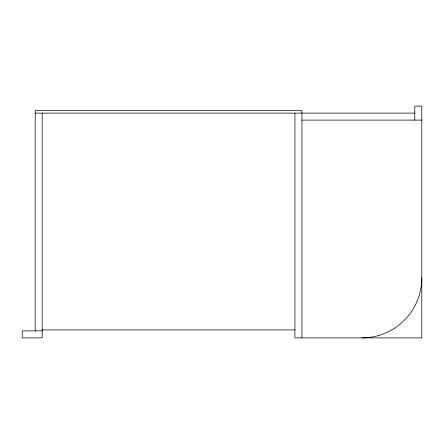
<?xml version="1.0" encoding="UTF-8"?>
<svg xmlns="http://www.w3.org/2000/svg" width="444" height="444" viewBox="0 0 444 444"><rect width="100%" height="100%" fill="white"/><g stroke="black" fill="none" stroke-linecap="round" stroke-linejoin="round"><path stroke-width="0.67" d="M35.187 113.109L414.807 113.109M301.92 120.102L421.8 120.102M42.18 329.892L294.927 329.892M42.18 330.891L22.2 330.891L22.2 337.884L42.18 337.884L42.18 113.109M414.807 120.102L414.807 106.116L421.8 106.116L421.8 337.884L294.927 337.884L294.927 113.109M301.92 337.884L301.92 110.512L35.187 110.512L35.187 330.891M421.8 277.944A59.94 59.94 0 0 1 361.86 337.884"/></g></svg>
